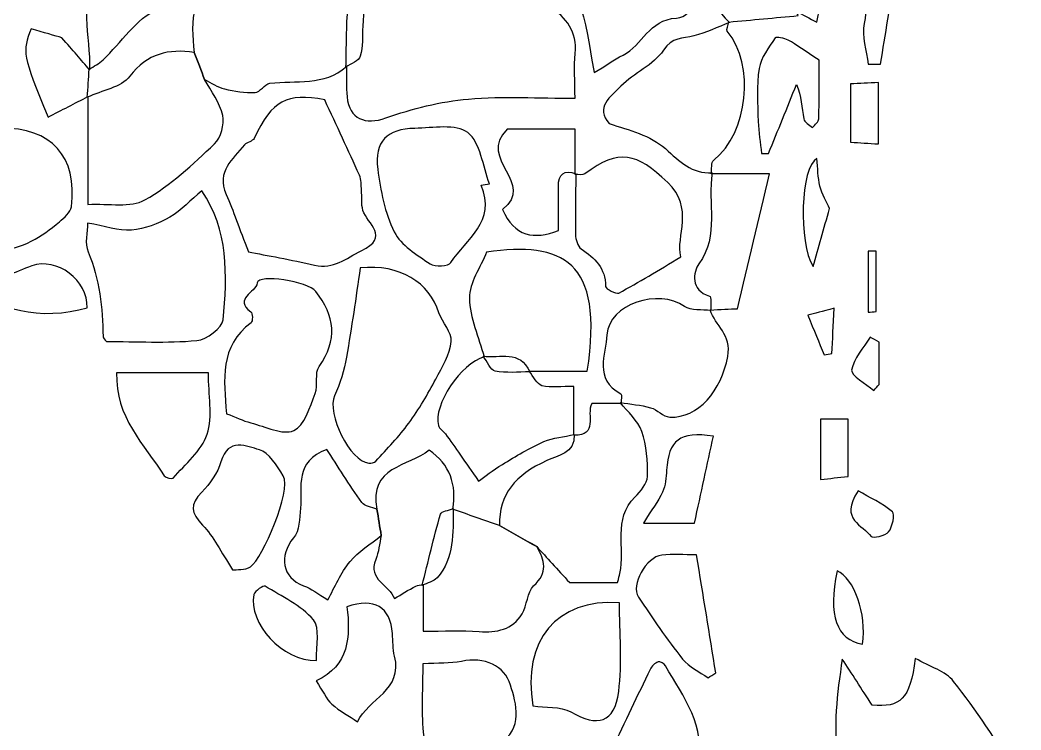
# Model space of a CAD drawing. Header units: centimetres. Extents: x -3.4 to 2.96, y -3.53 to 3.2.
# Drawn here: x -1.202 to -0.217, y -1.591 to -0.892 of the extents above; entities that cross this region are included whole.
import ezdxf

# ---------------------------------------------------------------- set-up
doc = ezdxf.new("R2010")
doc.units = ezdxf.units.CM
doc.header["$MEASUREMENT"] = 0
doc.layers.add('Layer 1', color=7, linetype='Continuous')

msp = doc.modelspace()

# ---------------------------------------------------------------- linework, layer by layer
at = {"layer": 'Layer 1'}
for points, knots in [([(-1.03029, -0.92403), (-1.03407, -0.8926), (-1.03354, -0.86251), (-1.00124, -0.84267), (-1.00124, -0.84267), (-1.02222, -0.82709), (-1.01696, -0.80925), (-1.00989, -0.7915), (-1.00989, -0.7915), (-0.99724, -0.7598), (-0.99367, -0.72919), (-1.01219, -0.69755), (-1.01219, -0.69755), (-1.01648, -0.69019), (-1.01108, -0.67654), (-1.00867, -0.66612), (-1.00867, -0.66612), (-1.00732, -0.66022), (-1.00034, -0.65477), (-1.00084, -0.64956), (-1.00084, -0.64956), (-1.00118, -0.64583), (-1.00941, -0.6408), (-1.01465, -0.64001), (-1.01465, -0.64001), (-1.0269, -0.63821), (-1.03947, -0.6384), (-1.05193, -0.63813), (-1.05193, -0.63813), (-1.06352, -0.63789), (-1.07511, -0.63808), (-1.0926, -0.63808), (-1.0926, -0.63808), (-1.08493, -0.59323), (-1.07768, -0.55061), (-1.06969, -0.50372), (-1.06969, -0.50372), (-1.03839, -0.50372), (-1.00426, -0.50372), (-0.9701, -0.50372), (-0.9701, -0.50372), (-0.9701, -0.50372), (-0.97087, -0.50274), (-0.97087, -0.50274), (-0.97087, -0.50274), (-0.96807, -0.50771), (-0.96648, -0.51475), (-0.96222, -0.51737), (-0.96222, -0.51737), (-0.94283, -0.52914), (-0.93581, -0.55788), (-0.94777, -0.5773), (-0.94777, -0.5773), (-0.95177, -0.58376), (-0.9552, -0.59212), (-0.95489, -0.59939), (-0.95489, -0.59939), (-0.95396, -0.61963), (-0.96764, -0.62871), (-0.98093, -0.63897), (-0.98093, -0.63897), (-0.984, -0.64132), (-0.98535, -0.64588), (-0.98971, -0.65305), (-0.98971, -0.65305), (-0.97447, -0.65305), (-0.9627, -0.65101), (-0.95214, -0.65363), (-0.95214, -0.65363), (-0.94254, -0.65604), (-0.93425, -0.6636), (-0.92531, -0.66874), (-0.92531, -0.66874), (-0.91539, -0.67443), (-0.90533, -0.67996), (-0.89536, -0.68554), (-0.89536, -0.68554), (-0.89044, -0.68969), (-0.88554, -0.69382), (-0.88068, -0.69803), (-0.88068, -0.69803), (-0.87788, -0.71084), (-0.87512, -0.72367), (-0.87232, -0.73647), (-0.87232, -0.73647), (-0.87364, -0.74475), (-0.88195, -0.7524), (-0.88991, -0.76039), (-0.88991, -0.76039), (-0.90081, -0.77132), (-0.89475, -0.79767), (-0.88036, -0.80294), (-0.88036, -0.80294), (-0.88094, -0.81194), (-0.88155, -0.82093), (-0.88248, -0.83466), (-0.88248, -0.83466), (-0.91209, -0.83466), (-0.94161, -0.83466), (-0.97114, -0.83466), (-0.97114, -0.83466), (-0.97146, -0.83773), (-0.97178, -0.8408), (-0.97212, -0.84389), (-0.97212, -0.84389), (-0.96633, -0.8454), (-0.96056, -0.84799), (-0.95476, -0.84815), (-0.95476, -0.84815), (-0.93896, -0.8486), (-0.92309, -0.849), (-0.90743, -0.84759), (-0.90743, -0.84759), (-0.88317, -0.84534), (-0.87724, -0.85722), (-0.87909, -0.87878), (-0.87909, -0.87878), (-0.88078, -0.8986), (-0.88044, -0.91863), (-0.88097, -0.93855), (-0.88097, -0.93855), (-0.88097, -0.93855), (-0.88036, -0.93778), (-0.88036, -0.93778), (-0.88036, -0.93778), (-0.90251, -0.95741), (-0.93023, -0.95096), (-0.95593, -0.9544), (-0.95593, -0.9544), (-0.96112, -0.95509), (-0.96551, -0.96316), (-0.97048, -0.96342), (-0.97048, -0.96342), (-0.9804, -0.96398), (-0.99072, -0.96234), (-1.00048, -0.95995), (-1.00048, -0.95995), (-1.00739, -0.95826), (-1.01358, -0.95381), (-1.02011, -0.95058), (-1.02011, -0.95058), (-1.02349, -0.94176), (-1.0269, -0.93287), (-1.03029, -0.92403)], [0, 0, 0, 0, 0.027027, 0.027027, 0.027027, 0.027027, 0.054054, 0.054054, 0.054054, 0.054054, 0.081081, 0.081081, 0.081081, 0.081081, 0.108108, 0.108108, 0.108108, 0.108108, 0.135135, 0.135135, 0.135135, 0.135135, 0.162162, 0.162162, 0.162162, 0.162162, 0.189189, 0.189189, 0.189189, 0.189189, 0.216216, 0.216216, 0.216216, 0.216216, 0.243243, 0.243243, 0.243243, 0.243243, 0.27027, 0.27027, 0.27027, 0.27027, 0.297297, 0.297297, 0.297297, 0.297297, 0.324324, 0.324324, 0.324324, 0.324324, 0.351351, 0.351351, 0.351351, 0.351351, 0.378378, 0.378378, 0.378378, 0.378378, 0.405405, 0.405405, 0.405405, 0.405405, 0.432432, 0.432432, 0.432432, 0.432432, 0.459459, 0.459459, 0.459459, 0.459459, 0.486486, 0.486486, 0.486486, 0.486486, 0.513514, 0.513514, 0.513514, 0.513514, 0.540541, 0.540541, 0.540541, 0.540541, 0.567568, 0.567568, 0.567568, 0.567568, 0.594595, 0.594595, 0.594595, 0.594595, 0.621622, 0.621622, 0.621622, 0.621622, 0.648649, 0.648649, 0.648649, 0.648649, 0.675676, 0.675676, 0.675676, 0.675676, 0.702703, 0.702703, 0.702703, 0.702703, 0.72973, 0.72973, 0.72973, 0.72973, 0.756757, 0.756757, 0.756757, 0.756757, 0.783784, 0.783784, 0.783784, 0.783784, 0.810811, 0.810811, 0.810811, 0.810811, 0.837838, 0.837838, 0.837838, 0.837838, 0.864865, 0.864865, 0.864865, 0.864865, 0.891892, 0.891892, 0.891892, 0.891892, 0.918919, 0.918919, 0.918919, 0.918919, 0.945946, 0.945946, 0.945946, 0.945946, 1, 1, 1, 1]), ([(-1.13332, -0.94102), (-1.13234, -0.90755), (-1.1456, -0.87268), (-1.12276, -0.84117), (-1.12276, -0.84117), (-1.11951, -0.83667), (-1.123, -0.82789), (-1.12149, -0.82151), (-1.12149, -0.82151), (-1.11826, -0.80796), (-1.11345, -0.79479), (-1.10993, -0.78129), (-1.10993, -0.78129), (-1.10789, -0.7733), (-1.10615, -0.76504), (-1.10601, -0.7569), (-1.10601, -0.7569), (-1.10553, -0.7287), (-1.10582, -0.70044), (-1.10582, -0.67287), (-1.10582, -0.67287), (-1.05978, -0.65901), (-1.04698, -0.66689), (-1.02864, -0.7056), (-1.02864, -0.7056), (-1.02203, -0.71946), (-1.0089, -0.73386), (-1.01692, -0.74635), (-1.01692, -0.74635), (-1.03592, -0.77596), (-1.02451, -0.80882), (-1.03293, -0.83816), (-1.03293, -0.83816), (-1.03719, -0.85306), (-1.04388, -0.87205), (-1.0664, -0.88158), (-1.0664, -0.88158), (-1.08751, -0.89047), (-1.10225, -0.91436), (-1.12011, -0.93137), (-1.12011, -0.93137), (-1.12403, -0.9351), (-1.12913, -0.93751), (-1.13376, -0.94052), (-1.13376, -0.94052), (-1.13379, -0.94046), (-1.13332, -0.94102), (-1.13332, -0.94102)], [0, 0, 0, 0, 0.076923, 0.076923, 0.076923, 0.076923, 0.153846, 0.153846, 0.153846, 0.153846, 0.230769, 0.230769, 0.230769, 0.230769, 0.307692, 0.307692, 0.307692, 0.307692, 0.384615, 0.384615, 0.384615, 0.384615, 0.461538, 0.461538, 0.461538, 0.461538, 0.538462, 0.538462, 0.538462, 0.538462, 0.615385, 0.615385, 0.615385, 0.615385, 0.692308, 0.692308, 0.692308, 0.692308, 0.769231, 0.769231, 0.769231, 0.769231, 0.846154, 0.846154, 0.846154, 0.846154, 1, 1, 1, 1]), ([(-0.52237, -0.81605), (-0.53007, -0.81332), (-0.53777, -0.81065), (-0.54721, -0.80732), (-0.54721, -0.80732), (-0.54819, -0.82182), (-0.5588, -0.83698), (-0.53967, -0.85145), (-0.53967, -0.85145), (-0.52848, -0.85989), (-0.53829, -0.8891), (-0.55555, -0.89016), (-0.55555, -0.89016), (-0.58291, -0.8918), (-0.58923, -0.91702), (-0.60826, -0.92665), (-0.60826, -0.92665), (-0.61739, -0.93128), (-0.62583, -0.93723), (-0.63676, -0.9439), (-0.63676, -0.9439), (-0.65054, -0.86273), (-0.65054, -0.86273), (-0.68592, -0.86254), (-0.68592, -0.86254), (-0.68592, -0.86254), (-0.68528, -0.86355), (-0.68528, -0.86355), (-0.68528, -0.86355), (-0.68695, -0.82635), (-0.71018, -0.8078), (-0.74523, -0.7973), (-0.74523, -0.7973), (-0.7342, -0.78531), (-0.72438, -0.7747), (-0.71459, -0.76399), (-0.71459, -0.76399), (-0.69342, -0.74084), (-0.67218, -0.72055), (-0.63556, -0.72713), (-0.63556, -0.72713), (-0.62267, -0.72946), (-0.6077, -0.71932), (-0.59346, -0.71578), (-0.59346, -0.71578), (-0.58954, -0.71483), (-0.58235, -0.71575), (-0.58092, -0.71824), (-0.58092, -0.71824), (-0.57494, -0.72872), (-0.56904, -0.73967), (-0.56613, -0.75121), (-0.56613, -0.75121), (-0.56311, -0.76309), (-0.56362, -0.77587), (-0.56256, -0.78823), (-0.56256, -0.78823), (-0.55981, -0.78839), (-0.55703, -0.78857), (-0.55425, -0.78873), (-0.55425, -0.78873), (-0.55279, -0.78339), (-0.55041, -0.77812), (-0.5501, -0.77272), (-0.5501, -0.77272), (-0.54864, -0.74862), (-0.55989, -0.72197), (-0.53531, -0.70268), (-0.53531, -0.70268), (-0.53452, -0.70204), (-0.5352, -0.69948), (-0.5352, -0.69779), (-0.5352, -0.69779), (-0.5352, -0.69779), (-0.53594, -0.69853), (-0.53594, -0.69853), (-0.53594, -0.69853), (-0.50906, -0.70382), (-0.49919, -0.67535), (-0.4767, -0.66575), (-0.4767, -0.66575), (-0.47051, -0.69062), (-0.46567, -0.71269), (-0.45913, -0.7343), (-0.45913, -0.7343), (-0.45789, -0.7384), (-0.45003, -0.74049), (-0.44521, -0.74359), (-0.44521, -0.74359), (-0.44521, -0.74359), (-0.44592, -0.74293), (-0.44592, -0.74293), (-0.44592, -0.74293), (-0.43444, -0.76859), (-0.4138, -0.7836), (-0.38663, -0.79315), (-0.38663, -0.79315), (-0.39586, -0.81249), (-0.40883, -0.8227), (-0.43124, -0.81863), (-0.43124, -0.81863), (-0.43545, -0.81786), (-0.44055, -0.82196), (-0.44524, -0.82384), (-0.44524, -0.82384), (-0.44175, -0.82717), (-0.43844, -0.83072), (-0.43474, -0.83374), (-0.43474, -0.83374), (-0.41638, -0.84869), (-0.41109, -0.86769), (-0.41749, -0.89433), (-0.41749, -0.89433), (-0.42492, -0.89039), (-0.43141, -0.88692), (-0.43786, -0.88351), (-0.43786, -0.88351), (-0.4372, -0.88491), (-0.43656, -0.88631), (-0.4359, -0.88777), (-0.4359, -0.88777), (-0.45863, -0.88986), (-0.48133, -0.89198), (-0.50411, -0.89404), (-0.50411, -0.89404), (-0.50416, -0.89401), (-0.5034, -0.89454), (-0.5034, -0.89454), (-0.5034, -0.89454), (-0.52896, -0.8729), (-0.5189, -0.84247), (-0.52287, -0.81559), (-0.52287, -0.81559), (-0.49096, -0.8298), (-0.48485, -0.79419), (-0.46516, -0.78463), (-0.46516, -0.78463), (-0.46085, -0.78254), (-0.46241, -0.76836), (-0.46037, -0.75285), (-0.46037, -0.75285), (-0.47267, -0.76349), (-0.4791, -0.76817), (-0.48445, -0.77386), (-0.48445, -0.77386), (-0.49728, -0.78766), (-0.50975, -0.80198), (-0.52237, -0.81605)], [0, 0, 0, 0, 0.026316, 0.026316, 0.026316, 0.026316, 0.052632, 0.052632, 0.052632, 0.052632, 0.078947, 0.078947, 0.078947, 0.078947, 0.105263, 0.105263, 0.105263, 0.105263, 0.131579, 0.131579, 0.131579, 0.131579, 0.157895, 0.157895, 0.157895, 0.157895, 0.184211, 0.184211, 0.184211, 0.184211, 0.210526, 0.210526, 0.210526, 0.210526, 0.236842, 0.236842, 0.236842, 0.236842, 0.263158, 0.263158, 0.263158, 0.263158, 0.289474, 0.289474, 0.289474, 0.289474, 0.315789, 0.315789, 0.315789, 0.315789, 0.342105, 0.342105, 0.342105, 0.342105, 0.368421, 0.368421, 0.368421, 0.368421, 0.394737, 0.394737, 0.394737, 0.394737, 0.421053, 0.421053, 0.421053, 0.421053, 0.447368, 0.447368, 0.447368, 0.447368, 0.473684, 0.473684, 0.473684, 0.473684, 0.5, 0.5, 0.5, 0.5, 0.526316, 0.526316, 0.526316, 0.526316, 0.552632, 0.552632, 0.552632, 0.552632, 0.578947, 0.578947, 0.578947, 0.578947, 0.605263, 0.605263, 0.605263, 0.605263, 0.631579, 0.631579, 0.631579, 0.631579, 0.657895, 0.657895, 0.657895, 0.657895, 0.684211, 0.684211, 0.684211, 0.684211, 0.710526, 0.710526, 0.710526, 0.710526, 0.736842, 0.736842, 0.736842, 0.736842, 0.763158, 0.763158, 0.763158, 0.763158, 0.789474, 0.789474, 0.789474, 0.789474, 0.815789, 0.815789, 0.815789, 0.815789, 0.842105, 0.842105, 0.842105, 0.842105, 0.868421, 0.868421, 0.868421, 0.868421, 0.894737, 0.894737, 0.894737, 0.894737, 0.921053, 0.921053, 0.921053, 0.921053, 0.947368, 0.947368, 0.947368, 0.947368, 1, 1, 1, 1]), ([(-0.68588, -0.86254), (-0.684, -0.86794), (-0.68371, -0.87532), (-0.67993, -0.87828), (-0.67993, -0.87828), (-0.6645, -0.8904), (-0.653, -0.90342), (-0.65527, -0.92506), (-0.65527, -0.92506), (-0.65665, -0.93816), (-0.65551, -0.95154), (-0.65551, -0.96911), (-0.65551, -0.96911), (-0.69136, -0.96911), (-0.72613, -0.96673), (-0.76042, -0.96985), (-0.76042, -0.96985), (-0.78788, -0.97234), (-0.81559, -0.97919), (-0.84165, -0.98845), (-0.84165, -0.98845), (-0.86168, -0.99557), (-0.87782, -0.98975), (-0.87988, -0.96771), (-0.87988, -0.96771), (-0.88081, -0.95781), (-0.88025, -0.94776), (-0.88036, -0.93779), (-0.88036, -0.93779), (-0.88036, -0.93779), (-0.88097, -0.93856), (-0.88097, -0.93856), (-0.88097, -0.93856), (-0.87608, -0.93501), (-0.86824, -0.93234), (-0.86692, -0.92774), (-0.86692, -0.92774), (-0.86419, -0.91843), (-0.86494, -0.90813), (-0.86441, -0.89821), (-0.86441, -0.89821), (-0.86261, -0.86545), (-0.86105, -0.86709), (-0.82898, -0.86212), (-0.82898, -0.86212), (-0.81027, -0.85924), (-0.79339, -0.84532), (-0.77532, -0.83725), (-0.77532, -0.83725), (-0.76103, -0.83087), (-0.7528, -0.80426), (-0.73113, -0.82235), (-0.73113, -0.82235), (-0.72396, -0.8283), (-0.72084, -0.83905), (-0.71383, -0.84526), (-0.71383, -0.84526), (-0.70544, -0.85264), (-0.69486, -0.85756), (-0.68523, -0.86354), (-0.68523, -0.86354), (-0.68523, -0.86354), (-0.68588, -0.86254), (-0.68588, -0.86254)], [0, 0, 0, 0, 0.058824, 0.058824, 0.058824, 0.058824, 0.117647, 0.117647, 0.117647, 0.117647, 0.176471, 0.176471, 0.176471, 0.176471, 0.235294, 0.235294, 0.235294, 0.235294, 0.294118, 0.294118, 0.294118, 0.294118, 0.352941, 0.352941, 0.352941, 0.352941, 0.411765, 0.411765, 0.411765, 0.411765, 0.470588, 0.470588, 0.470588, 0.470588, 0.529412, 0.529412, 0.529412, 0.529412, 0.588235, 0.588235, 0.588235, 0.588235, 0.647059, 0.647059, 0.647059, 0.647059, 0.705882, 0.705882, 0.705882, 0.705882, 0.764706, 0.764706, 0.764706, 0.764706, 0.823529, 0.823529, 0.823529, 0.823529, 0.882353, 0.882353, 0.882353, 0.882353, 1, 1, 1, 1]), ([(-0.39772, -0.84087), (-0.39002, -0.83259), (-0.38481, -0.82245), (-0.37684, -0.81931), (-0.37684, -0.81931), (-0.36086, -0.81293), (-0.33998, -0.82878), (-0.34165, -0.84646), (-0.34165, -0.84646), (-0.34445, -0.87636), (-0.35028, -0.90596), (-0.3548, -0.93568), (-0.3548, -0.93568), (-0.3589, -0.93565), (-0.36298, -0.93563), (-0.36705, -0.93563), (-0.36705, -0.93563), (-0.36858, -0.92216), (-0.37359, -0.90801), (-0.37091, -0.89547), (-0.37091, -0.89547), (-0.36539, -0.86961), (-0.37944, -0.85564), (-0.39772, -0.84087)], [0, 0, 0, 0, 0.142857, 0.142857, 0.142857, 0.142857, 0.285714, 0.285714, 0.285714, 0.285714, 0.428571, 0.428571, 0.428571, 0.428571, 0.571429, 0.571429, 0.571429, 0.571429, 0.714286, 0.714286, 0.714286, 0.714286, 1, 1, 1, 1]), ([(-0.52049, -1.04256), (-0.54068, -1.04354), (-0.55243, -1.03126), (-0.56661, -1.01867), (-0.56661, -1.01867), (-0.58114, -1.00578), (-0.60228, -1.00036), (-0.62178, -0.99409), (-0.62178, -0.99409), (-0.63639, -0.97808), (-0.6203, -0.96745), (-0.61035, -0.95726), (-0.61035, -0.95726), (-0.59757, -0.94424), (-0.57831, -0.93649), (-0.5686, -0.92191), (-0.5686, -0.92191), (-0.55976, -0.90863), (-0.54974, -0.91043), (-0.53852, -0.9077), (-0.53852, -0.9077), (-0.52645, -0.90482), (-0.5151, -0.899), (-0.50338, -0.89447), (-0.50338, -0.89447), (-0.50333, -0.8945), (-0.50412, -0.89397), (-0.50404, -0.89399), (-0.50404, -0.89399), (-0.50468, -0.89709), (-0.507, -0.90153), (-0.50579, -0.90299), (-0.50579, -0.90299), (-0.47801, -0.9367), (-0.48499, -1.00271), (-0.51905, -1.0301), (-0.51905, -1.0301), (-0.52172, -1.03222), (-0.52072, -1.03888), (-0.52138, -1.04344), (-0.52138, -1.04344), (-0.52138, -1.04344), (-0.52049, -1.04256), (-0.52049, -1.04256)], [0, 0, 0, 0, 0.083333, 0.083333, 0.083333, 0.083333, 0.166667, 0.166667, 0.166667, 0.166667, 0.25, 0.25, 0.25, 0.25, 0.333333, 0.333333, 0.333333, 0.333333, 0.416667, 0.416667, 0.416667, 0.416667, 0.5, 0.5, 0.5, 0.5, 0.583333, 0.583333, 0.583333, 0.583333, 0.666667, 0.666667, 0.666667, 0.666667, 0.75, 0.75, 0.75, 0.75, 0.833333, 0.833333, 0.833333, 0.833333, 1, 1, 1, 1]), ([(-1.13493, -0.96748), (-1.14784, -0.97409), (-1.16075, -0.98071), (-1.17425, -0.98761), (-1.17425, -0.98761), (-1.19941, -0.92609), (-1.19989, -0.92332), (-1.19071, -0.90075), (-1.19071, -0.90075), (-1.17878, -0.90427), (-1.16695, -0.90774), (-1.16055, -0.90956), (-1.16055, -0.90956), (-1.14978, -0.92205), (-1.14158, -0.93149), (-1.13338, -0.94099), (-1.13338, -0.94099), (-1.13335, -0.94104), (-1.1338, -0.94046), (-1.13375, -0.94051), (-1.13375, -0.94051), (-1.13431, -0.94977), (-1.13494, -0.95893), (-1.13558, -0.96811), (-1.13558, -0.96811), (-1.13558, -0.96811), (-1.13493, -0.96748), (-1.13493, -0.96748)], [0, 0, 0, 0, 0.125, 0.125, 0.125, 0.125, 0.25, 0.25, 0.25, 0.25, 0.375, 0.375, 0.375, 0.375, 0.5, 0.5, 0.5, 0.5, 0.625, 0.625, 0.625, 0.625, 0.75, 0.75, 0.75, 0.75, 1, 1, 1, 1]), ([(-0.41534, -0.9316), (-0.41534, -0.94655), (-0.41508, -0.9679), (-0.41563, -0.98925), (-0.41563, -0.98925), (-0.41568, -0.99221), (-0.41963, -0.9951), (-0.42179, -0.99801), (-0.42179, -0.99801), (-0.42481, -0.99515), (-0.42994, -0.99261), (-0.43049, -0.98931), (-0.43049, -0.98931), (-0.43232, -0.97833), (-0.4325, -0.96706), (-0.43758, -0.95568), (-0.43758, -0.95568), (-0.44673, -0.97828), (-0.45586, -1.00087), (-0.46502, -1.02347), (-0.46502, -1.02347), (-0.4673, -1.02342), (-0.4696, -1.02336), (-0.4719, -1.02331), (-0.4719, -1.02331), (-0.47306, -1.01283), (-0.47494, -1.00233), (-0.47523, -0.99185), (-0.47523, -0.99185), (-0.47571, -0.97447), (-0.47703, -0.95677), (-0.47436, -0.93975), (-0.47436, -0.93975), (-0.47269, -0.92911), (-0.46481, -0.91919), (-0.45848, -0.90975), (-0.45848, -0.90975), (-0.45745, -0.90822), (-0.44948, -0.90986), (-0.44578, -0.91192), (-0.44578, -0.91192), (-0.43725, -0.91657), (-0.42937, -0.92239), (-0.41534, -0.9316)], [0, 0, 0, 0, 0.083333, 0.083333, 0.083333, 0.083333, 0.166667, 0.166667, 0.166667, 0.166667, 0.25, 0.25, 0.25, 0.25, 0.333333, 0.333333, 0.333333, 0.333333, 0.416667, 0.416667, 0.416667, 0.416667, 0.5, 0.5, 0.5, 0.5, 0.583333, 0.583333, 0.583333, 0.583333, 0.666667, 0.666667, 0.666667, 0.666667, 0.75, 0.75, 0.75, 0.75, 0.833333, 0.833333, 0.833333, 0.833333, 1, 1, 1, 1]), ([(-1.03029, -0.92403), (-1.0269, -0.93287), (-1.02349, -0.94176), (-1.0201, -0.95057), (-1.0201, -0.95057), (-1.01383, -0.96232), (-1.00502, -0.97348), (-1.00227, -0.986), (-1.00227, -0.986), (-1.00039, -0.99457), (-1.00415, -1.00807), (-1.01042, -1.01399), (-1.01042, -1.01399), (-1.03177, -1.0341), (-1.05357, -1.05497), (-1.07879, -1.06921), (-1.07879, -1.06921), (-1.09287, -1.07709), (-1.11401, -1.07244), (-1.13493, -1.0736), (-1.13493, -1.0736), (-1.13493, -1.03648), (-1.13493, -1.00198), (-1.13493, -0.9675), (-1.13493, -0.9675), (-1.13493, -0.9675), (-1.13557, -0.96811), (-1.13557, -0.96811), (-1.13557, -0.96811), (-1.12131, -0.96147), (-1.10229, -0.95851), (-1.09374, -0.94747), (-1.09374, -0.94747), (-1.07627, -0.9248), (-1.05566, -0.92041), (-1.03029, -0.92403)], [0, 0, 0, 0, 0.1, 0.1, 0.1, 0.1, 0.2, 0.2, 0.2, 0.2, 0.3, 0.3, 0.3, 0.3, 0.4, 0.4, 0.4, 0.4, 0.5, 0.5, 0.5, 0.5, 0.6, 0.6, 0.6, 0.6, 0.7, 0.7, 0.7, 0.7, 0.8, 0.8, 0.8, 0.8, 1, 1, 1, 1]), ([(-0.35671, -1.01404), (-0.36698, -1.0134), (-0.37489, -1.0129), (-0.38428, -1.01235), (-0.38428, -1.01235), (-0.38428, -0.99314), (-0.38428, -0.97539), (-0.38428, -0.95496), (-0.38428, -0.95496), (-0.37542, -0.95451), (-0.36698, -0.95411), (-0.35671, -0.95358), (-0.35671, -0.95358), (-0.35671, -0.97383), (-0.35671, -0.99232), (-0.35671, -1.01404)], [0, 0, 0, 0, 0.2, 0.2, 0.2, 0.2, 0.4, 0.4, 0.4, 0.4, 0.6, 0.6, 0.6, 0.6, 1, 1, 1, 1]), ([(-0.97705, -1.12025), (-0.98597, -1.09694), (-0.99176, -1.08003), (-0.99888, -1.06368), (-0.99888, -1.06368), (-1.00867, -1.04122), (-0.99248, -1.02894), (-0.98078, -1.01492), (-0.98078, -1.01492), (-0.97848, -1.01214), (-0.97282, -1.01156), (-0.97141, -1.00868), (-0.97141, -1.00868), (-0.95299, -0.97069), (-0.93987, -0.96375), (-0.9019, -0.97061), (-0.9019, -0.97061), (-0.88999, -0.99633), (-0.87859, -1.02048), (-0.86777, -1.04488), (-0.86777, -1.04488), (-0.86584, -1.04922), (-0.86613, -1.05462), (-0.86571, -1.05959), (-0.86571, -1.05959), (-0.86515, -1.06618), (-0.86619, -1.07327), (-0.86425, -1.07943), (-0.86425, -1.07943), (-0.86002, -1.09298), (-0.83687, -1.10525), (-0.86592, -1.1193), (-0.86592, -1.1193), (-0.88097, -1.12658), (-0.8932, -1.13769), (-0.91185, -1.13335), (-0.91185, -1.13335), (-0.93509, -1.12789), (-0.95864, -1.1239), (-0.97705, -1.12025)], [0, 0, 0, 0, 0.090909, 0.090909, 0.090909, 0.090909, 0.181818, 0.181818, 0.181818, 0.181818, 0.272727, 0.272727, 0.272727, 0.272727, 0.363636, 0.363636, 0.363636, 0.363636, 0.454545, 0.454545, 0.454545, 0.454545, 0.545455, 0.545455, 0.545455, 0.545455, 0.636364, 0.636364, 0.636364, 0.636364, 0.727273, 0.727273, 0.727273, 0.727273, 0.818182, 0.818182, 0.818182, 0.818182, 1, 1, 1, 1]), ([(-0.74795, -1.05455), (-0.73242, -1.09061), (-0.76279, -1.10776), (-0.77761, -1.13091), (-0.77761, -1.13091), (-0.77989, -1.13448), (-0.79346, -1.1352), (-0.79825, -1.13197), (-0.79825, -1.13197), (-0.81132, -1.12321), (-0.82683, -1.11379), (-0.83339, -1.10067), (-0.83339, -1.10067), (-0.84273, -1.08194), (-0.84704, -1.05992), (-0.84971, -1.03881), (-0.84971, -1.03881), (-0.85312, -1.01193), (-0.8405, -0.99912), (-0.81317, -0.99875), (-0.81317, -0.99875), (-0.79536, -0.99851), (-0.77253, -0.99396), (-0.76102, -1.00293), (-0.76102, -1.00293), (-0.74845, -1.01283), (-0.74639, -1.03603), (-0.73972, -1.05344), (-0.73972, -1.05344), (-0.74247, -1.05384), (-0.7452, -1.05423), (-0.74795, -1.05455)], [0, 0, 0, 0, 0.111111, 0.111111, 0.111111, 0.111111, 0.222222, 0.222222, 0.222222, 0.222222, 0.333333, 0.333333, 0.333333, 0.333333, 0.444444, 0.444444, 0.444444, 0.444444, 0.555556, 0.555556, 0.555556, 0.555556, 0.666667, 0.666667, 0.666667, 0.666667, 0.777778, 0.777778, 0.777778, 0.777778, 1, 1, 1, 1]), ([(-1.27558, -1.12837), (-1.27058, -1.1199), (-1.26521, -1.1116), (-1.26071, -1.10284), (-1.26071, -1.10284), (-1.25833, -1.09821), (-1.25616, -1.09287), (-1.256, -1.08776), (-1.256, -1.08776), (-1.2555, -1.0703), (-1.25587, -1.05281), (-1.256, -1.03535), (-1.256, -1.03535), (-1.25621, -1.01244), (-1.24354, -0.99921), (-1.2206, -0.99865), (-1.2206, -0.99865), (-1.17144, -0.99749), (-1.14477, -1.0267), (-1.1512, -1.07591), (-1.1512, -1.07591), (-1.15191, -1.08133), (-1.15826, -1.08668), (-1.16308, -1.09078), (-1.16308, -1.09078), (-1.18052, -1.10554), (-1.1992, -1.11753), (-1.22327, -1.11877), (-1.22327, -1.11877), (-1.22957, -1.11914), (-1.23552, -1.12406), (-1.24184, -1.12626), (-1.24184, -1.12626), (-1.25105, -1.12951), (-1.26044, -1.13221), (-1.26973, -1.13512), (-1.26973, -1.13512), (-1.27169, -1.13284), (-1.27365, -1.13062), (-1.27558, -1.12837)], [0, 0, 0, 0, 0.090909, 0.090909, 0.090909, 0.090909, 0.181818, 0.181818, 0.181818, 0.181818, 0.272727, 0.272727, 0.272727, 0.272727, 0.363636, 0.363636, 0.363636, 0.363636, 0.454545, 0.454545, 0.454545, 0.454545, 0.545455, 0.545455, 0.545455, 0.545455, 0.636364, 0.636364, 0.636364, 0.636364, 0.727273, 0.727273, 0.727273, 0.727273, 0.818182, 0.818182, 0.818182, 0.818182, 1, 1, 1, 1]), ([(-0.65471, -1.04333), (-0.66617, -1.03965), (-0.67209, -1.04317), (-0.67186, -1.05587), (-0.67186, -1.05587), (-0.67157, -1.06992), (-0.67178, -1.084), (-0.67178, -1.0991), (-0.67178, -1.0991), (-0.69604, -1.10876), (-0.71507, -1.10526), (-0.72697, -1.07849), (-0.72697, -1.07849), (-0.69339, -1.05317), (-0.75232, -1.02885), (-0.72247, -0.99956), (-0.72247, -0.99956), (-0.70625, -0.99956), (-0.68273, -0.99956), (-0.65553, -0.99956), (-0.65553, -0.99956), (-0.65553, -1.01379), (-0.65553, -1.02898), (-0.65553, -1.0442), (-0.65553, -1.0442), (-0.65553, -1.0442), (-0.65471, -1.04333), (-0.65471, -1.04333)], [0, 0, 0, 0, 0.125, 0.125, 0.125, 0.125, 0.25, 0.25, 0.25, 0.25, 0.375, 0.375, 0.375, 0.375, 0.5, 0.5, 0.5, 0.5, 0.625, 0.625, 0.625, 0.625, 0.75, 0.75, 0.75, 0.75, 1, 1, 1, 1]), ([(-0.65553, -1.04415), (-0.65222, -1.04396), (-0.64794, -1.04513), (-0.64574, -1.04346), (-0.64574, -1.04346), (-0.61208, -1.01827), (-0.59499, -1.02277), (-0.56433, -1.05195), (-0.56433, -1.05195), (-0.53763, -1.07735), (-0.55674, -1.10497), (-0.55129, -1.12513), (-0.55129, -1.12513), (-0.57378, -1.13852), (-0.59272, -1.15032), (-0.61241, -1.1608), (-0.61241, -1.1608), (-0.61508, -1.16223), (-0.62543, -1.15667), (-0.62543, -1.15437), (-0.62543, -1.15437), (-0.62546, -1.13627), (-0.63609, -1.12643), (-0.64953, -1.11728), (-0.64953, -1.11728), (-0.65305, -1.1149), (-0.65498, -1.10805), (-0.65506, -1.1032), (-0.65506, -1.1032), (-0.65548, -1.08328), (-0.6549, -1.06327), (-0.65472, -1.04335), (-0.65472, -1.04335), (-0.65472, -1.04335), (-0.65553, -1.04415), (-0.65553, -1.04415)], [0, 0, 0, 0, 0.1, 0.1, 0.1, 0.1, 0.2, 0.2, 0.2, 0.2, 0.3, 0.3, 0.3, 0.3, 0.4, 0.4, 0.4, 0.4, 0.5, 0.5, 0.5, 0.5, 0.6, 0.6, 0.6, 0.6, 0.7, 0.7, 0.7, 0.7, 0.8, 0.8, 0.8, 0.8, 1, 1, 1, 1]), ([(-0.40502, -1.07775), (-0.41074, -1.09804), (-0.41568, -1.11559), (-0.42111, -1.13485), (-0.42111, -1.13485), (-0.43611, -1.11154), (-0.43352, -1.03603), (-0.41741, -1.02849), (-0.41741, -1.02849), (-0.41648, -1.03791), (-0.41667, -1.04701), (-0.41447, -1.0555), (-0.41447, -1.0555), (-0.41235, -1.06376), (-0.40783, -1.07138), (-0.40502, -1.07775)], [0, 0, 0, 0, 0.2, 0.2, 0.2, 0.2, 0.4, 0.4, 0.4, 0.4, 0.6, 0.6, 0.6, 0.6, 1, 1, 1, 1]), ([(-0.52139, -1.04346), (-0.50176, -1.04346), (-0.48213, -1.04346), (-0.46405, -1.04346), (-0.46405, -1.04346), (-0.47482, -1.08852), (-0.48503, -1.13135), (-0.49575, -1.17623), (-0.49575, -1.17623), (-0.50311, -1.17657), (-0.51279, -1.17702), (-0.52247, -1.17753), (-0.52247, -1.17753), (-0.52252, -1.17753), (-0.52173, -1.17809), (-0.52178, -1.17809), (-0.52178, -1.17809), (-0.52218, -1.17312), (-0.52136, -1.16431), (-0.52305, -1.16383), (-0.52305, -1.16383), (-0.5425, -1.15806), (-0.53919, -1.13996), (-0.53353, -1.13205), (-0.53353, -1.13205), (-0.51326, -1.10366), (-0.52551, -1.07217), (-0.52049, -1.04262), (-0.52049, -1.04262), (-0.52049, -1.04262), (-0.52139, -1.04346), (-0.52139, -1.04346)], [0, 0, 0, 0, 0.111111, 0.111111, 0.111111, 0.111111, 0.222222, 0.222222, 0.222222, 0.222222, 0.333333, 0.333333, 0.333333, 0.333333, 0.444444, 0.444444, 0.444444, 0.444444, 0.555556, 0.555556, 0.555556, 0.555556, 0.666667, 0.666667, 0.666667, 0.666667, 0.777778, 0.777778, 0.777778, 0.777778, 1, 1, 1, 1]), ([(-1.13538, -1.09194), (-1.11831, -1.09493), (-1.10495, -1.09985), (-1.09204, -1.09882), (-1.09204, -1.09882), (-1.07913, -1.09781), (-1.06569, -1.0926), (-1.05428, -1.08607), (-1.05428, -1.08607), (-1.0428, -1.07953), (-1.03354, -1.06911), (-1.02298, -1.06006), (-1.02298, -1.06006), (-0.99634, -1.09895), (-0.99774, -1.14327), (-1.00192, -1.18709), (-1.00192, -1.18709), (-1.00266, -1.195), (-1.01819, -1.2067), (-1.02774, -1.20754), (-1.02774, -1.20754), (-1.05737, -1.21024), (-1.0874, -1.20852), (-1.11672, -1.20852), (-1.11672, -1.20852), (-1.11823, -1.20646), (-1.12, -1.20516), (-1.12003, -1.20381), (-1.12003, -1.20381), (-1.12037, -1.17518), (-1.12347, -1.14732), (-1.13482, -1.12039), (-1.13482, -1.12039), (-1.13834, -1.11194), (-1.13538, -1.1008), (-1.13538, -1.09194)], [0, 0, 0, 0, 0.1, 0.1, 0.1, 0.1, 0.2, 0.2, 0.2, 0.2, 0.3, 0.3, 0.3, 0.3, 0.4, 0.4, 0.4, 0.4, 0.5, 0.5, 0.5, 0.5, 0.6, 0.6, 0.6, 0.6, 0.7, 0.7, 0.7, 0.7, 0.8, 0.8, 0.8, 0.8, 1, 1, 1, 1]), ([(-0.74499, -1.22365), (-0.75023, -1.20434), (-0.75925, -1.18505), (-0.75946, -1.16573), (-0.75946, -1.16573), (-0.75962, -1.15083), (-0.74872, -1.13583), (-0.74258, -1.12043), (-0.74258, -1.12043), (-0.6681, -1.11035), (-0.62659, -1.1276), (-0.64352, -1.23785), (-0.64352, -1.23785), (-0.66194, -1.23785), (-0.68125, -1.23785), (-0.70059, -1.23785), (-0.70059, -1.23785), (-0.70059, -1.23785), (-0.70011, -1.23846), (-0.70011, -1.23846), (-0.70011, -1.23846), (-0.70956, -1.2161), (-0.72972, -1.22536), (-0.74591, -1.22293), (-0.74591, -1.22293), (-0.74591, -1.22293), (-0.74499, -1.22365), (-0.74499, -1.22365)], [0, 0, 0, 0, 0.125, 0.125, 0.125, 0.125, 0.25, 0.25, 0.25, 0.25, 0.375, 0.375, 0.375, 0.375, 0.5, 0.5, 0.5, 0.5, 0.625, 0.625, 0.625, 0.625, 0.75, 0.75, 0.75, 0.75, 1, 1, 1, 1]), ([(-0.36711, -1.17975), (-0.36711, -1.15969), (-0.36711, -1.13967), (-0.36711, -1.11961), (-0.36711, -1.11961), (-0.36444, -1.11958), (-0.36174, -1.11956), (-0.35907, -1.1195), (-0.35907, -1.1195), (-0.35907, -1.1394), (-0.35907, -1.15924), (-0.35907, -1.17914), (-0.35907, -1.17914), (-0.36174, -1.17933), (-0.36444, -1.17954), (-0.36711, -1.17975)], [0, 0, 0, 0, 0.2, 0.2, 0.2, 0.2, 0.4, 0.4, 0.4, 0.4, 0.6, 0.6, 0.6, 0.6, 1, 1, 1, 1]), ([(-1.23915, -1.1544), (-1.22269, -1.14752), (-1.20674, -1.14022), (-1.19031, -1.13416), (-1.19031, -1.13416), (-1.16544, -1.12498), (-1.13475, -1.14837), (-1.13573, -1.17525), (-1.13573, -1.17525), (-1.17964, -1.18867), (-1.23182, -1.17647), (-1.23915, -1.1544)], [0, 0, 0, 0, 0.25, 0.25, 0.25, 0.25, 0.5, 0.5, 0.5, 0.5, 1, 1, 1, 1]), ([(-0.86685, -1.13607), (-0.8278, -1.13189), (-0.79885, -1.15078), (-0.78946, -1.18023), (-0.78946, -1.18023), (-0.78631, -1.1901), (-0.77636, -1.1996), (-0.77729, -1.20849), (-0.77729, -1.20849), (-0.77861, -1.22124), (-0.78623, -1.23368), (-0.79258, -1.24551), (-0.79258, -1.24551), (-0.80057, -1.26041), (-0.80914, -1.27517), (-0.81909, -1.2888), (-0.81909, -1.2888), (-0.8288, -1.30214), (-0.84049, -1.31407), (-0.85161, -1.32634), (-0.85161, -1.32634), (-0.85296, -1.32785), (-0.85621, -1.3283), (-0.85852, -1.32814), (-0.85852, -1.32814), (-0.87683, -1.32719), (-0.9003, -1.27909), (-0.8922, -1.26184), (-0.8922, -1.26184), (-0.88664, -1.24993), (-0.88286, -1.23684), (-0.88051, -1.22385), (-0.88051, -1.22385), (-0.87524, -1.19467), (-0.87133, -1.16528), (-0.86685, -1.13607)], [0, 0, 0, 0, 0.1, 0.1, 0.1, 0.1, 0.2, 0.2, 0.2, 0.2, 0.3, 0.3, 0.3, 0.3, 0.4, 0.4, 0.4, 0.4, 0.5, 0.5, 0.5, 0.5, 0.6, 0.6, 0.6, 0.6, 0.7, 0.7, 0.7, 0.7, 0.8, 0.8, 0.8, 0.8, 1, 1, 1, 1]), ([(-0.99867, -1.27955), (-1.00116, -1.246), (-1.00563, -1.21325), (-0.97438, -1.19007), (-0.97438, -1.19007), (-0.97261, -1.18875), (-0.97271, -1.18062), (-0.97459, -1.17922), (-0.97459, -1.17922), (-0.99211, -1.16623), (-0.96962, -1.16054), (-0.9684, -1.15091), (-0.9684, -1.15091), (-0.96718, -1.14141), (-0.91837, -1.14959), (-0.91075, -1.15927), (-0.91075, -1.15927), (-0.89178, -1.18348), (-0.88871, -1.20687), (-0.90744, -1.23309), (-0.90744, -1.23309), (-0.91204, -1.23955), (-0.908, -1.25161), (-0.91128, -1.25976), (-0.91128, -1.25976), (-0.91665, -1.27307), (-0.92197, -1.29159), (-0.93245, -1.29619), (-0.93245, -1.29619), (-0.94332, -1.30098), (-0.96039, -1.29222), (-0.97455, -1.28857), (-0.97455, -1.28857), (-0.98235, -1.28656), (-0.98978, -1.28291), (-0.99867, -1.27955)], [0, 0, 0, 0, 0.1, 0.1, 0.1, 0.1, 0.2, 0.2, 0.2, 0.2, 0.3, 0.3, 0.3, 0.3, 0.4, 0.4, 0.4, 0.4, 0.5, 0.5, 0.5, 0.5, 0.6, 0.6, 0.6, 0.6, 0.7, 0.7, 0.7, 0.7, 0.8, 0.8, 0.8, 0.8, 1, 1, 1, 1]), ([(-0.6101, -1.26947), (-0.61023, -1.26616), (-0.60915, -1.26063), (-0.61058, -1.25989), (-0.61058, -1.25989), (-0.63733, -1.24587), (-0.62529, -1.22097), (-0.62415, -1.20195), (-0.62415, -1.20195), (-0.62235, -1.17181), (-0.57301, -1.15602), (-0.54774, -1.17401), (-0.54774, -1.17401), (-0.54136, -1.17856), (-0.53057, -1.17684), (-0.52176, -1.17803), (-0.52176, -1.17803), (-0.52171, -1.17806), (-0.5225, -1.17747), (-0.5225, -1.17747), (-0.5225, -1.17747), (-0.51758, -1.19287), (-0.50112, -1.202), (-0.50517, -1.22322), (-0.50517, -1.22322), (-0.51155, -1.25664), (-0.53412, -1.28439), (-0.56235, -1.28288), (-0.56235, -1.28288), (-0.56873, -1.28254), (-0.57449, -1.27552), (-0.58114, -1.27367), (-0.58114, -1.27367), (-0.5908, -1.27094), (-0.60098, -1.27015), (-0.61093, -1.26856), (-0.61093, -1.26856), (-0.61093, -1.26856), (-0.6101, -1.26947), (-0.6101, -1.26947)], [0, 0, 0, 0, 0.090909, 0.090909, 0.090909, 0.090909, 0.181818, 0.181818, 0.181818, 0.181818, 0.272727, 0.272727, 0.272727, 0.272727, 0.363636, 0.363636, 0.363636, 0.363636, 0.454545, 0.454545, 0.454545, 0.454545, 0.545455, 0.545455, 0.545455, 0.545455, 0.636364, 0.636364, 0.636364, 0.636364, 0.727273, 0.727273, 0.727273, 0.727273, 0.818182, 0.818182, 0.818182, 0.818182, 1, 1, 1, 1]), ([(-0.41045, -1.22166), (-0.41537, -1.20957), (-0.42032, -1.19753), (-0.42635, -1.18274), (-0.42635, -1.18274), (-0.41968, -1.18094), (-0.4123, -1.17893), (-0.40058, -1.17578), (-0.40058, -1.17578), (-0.40135, -1.19285), (-0.40198, -1.20663), (-0.40262, -1.22044), (-0.40262, -1.22044), (-0.40521, -1.22087), (-0.40783, -1.22124), (-0.41045, -1.22166)], [0, 0, 0, 0, 0.2, 0.2, 0.2, 0.2, 0.4, 0.4, 0.4, 0.4, 0.6, 0.6, 0.6, 0.6, 1, 1, 1, 1]), ([(-0.35629, -1.20909), (-0.35629, -1.22298), (-0.35629, -1.23687), (-0.35629, -1.25076), (-0.35629, -1.25076), (-0.35804, -1.25269), (-0.35981, -1.25462), (-0.36156, -1.25658), (-0.36156, -1.25658), (-0.36929, -1.24983), (-0.3841, -1.242), (-0.38326, -1.2366), (-0.38326, -1.2366), (-0.38149, -1.22514), (-0.37157, -1.21498), (-0.36498, -1.20427), (-0.36498, -1.20427), (-0.36208, -1.20589), (-0.3592, -1.20751), (-0.35629, -1.20909)], [0, 0, 0, 0, 0.166667, 0.166667, 0.166667, 0.166667, 0.333333, 0.333333, 0.333333, 0.333333, 0.5, 0.5, 0.5, 0.5, 0.666667, 0.666667, 0.666667, 0.666667, 1, 1, 1, 1]), ([(-0.70059, -1.23783), (-0.69646, -1.2428), (-0.6931, -1.25077), (-0.68808, -1.25204), (-0.68808, -1.25204), (-0.67882, -1.25432), (-0.66858, -1.25268), (-0.65659, -1.25268), (-0.65659, -1.25268), (-0.65659, -1.27004), (-0.65659, -1.28528), (-0.65662, -1.30062), (-0.65662, -1.30062), (-0.65665, -1.3007), (-0.65625, -1.29998), (-0.6563, -1.30006), (-0.6563, -1.30006), (-0.66638, -1.30231), (-0.67704, -1.30297), (-0.68622, -1.30705), (-0.68622, -1.30705), (-0.70038, -1.31327), (-0.71376, -1.32147), (-0.72707, -1.32951), (-0.72707, -1.32951), (-0.7362, -1.33501), (-0.74466, -1.34173), (-0.75043, -1.34583), (-0.75043, -1.34583), (-0.76406, -1.32641), (-0.77345, -1.31284), (-0.78303, -1.2994), (-0.78303, -1.2994), (-0.78515, -1.29646), (-0.78917, -1.29432), (-0.79002, -1.29114), (-0.79002, -1.29114), (-0.79542, -1.27111), (-0.7675, -1.22976), (-0.74496, -1.22364), (-0.74496, -1.22364), (-0.74496, -1.22364), (-0.74591, -1.22293), (-0.74591, -1.22293), (-0.74591, -1.22293), (-0.74207, -1.22806), (-0.73892, -1.23666), (-0.73422, -1.23761), (-0.73422, -1.23761), (-0.72324, -1.23986), (-0.71157, -1.23843), (-0.70012, -1.23846), (-0.70012, -1.23846), (-0.70012, -1.23846), (-0.70059, -1.23783), (-0.70059, -1.23783)], [0, 0, 0, 0, 0.066667, 0.066667, 0.066667, 0.066667, 0.133333, 0.133333, 0.133333, 0.133333, 0.2, 0.2, 0.2, 0.2, 0.266667, 0.266667, 0.266667, 0.266667, 0.333333, 0.333333, 0.333333, 0.333333, 0.4, 0.4, 0.4, 0.4, 0.466667, 0.466667, 0.466667, 0.466667, 0.533333, 0.533333, 0.533333, 0.533333, 0.6, 0.6, 0.6, 0.6, 0.666667, 0.666667, 0.666667, 0.666667, 0.733333, 0.733333, 0.733333, 0.733333, 0.8, 0.8, 0.8, 0.8, 0.866667, 0.866667, 0.866667, 0.866667, 1, 1, 1, 1]), ([(-1.10675, -1.23941), (-1.07548, -1.23941), (-1.04685, -1.23941), (-1.01632, -1.23941), (-1.01632, -1.23941), (-1.01632, -1.26084), (-1.01187, -1.28201), (-1.01764, -1.29984), (-1.01764, -1.29984), (-1.02293, -1.31622), (-1.03915, -1.32908), (-1.05106, -1.3431), (-1.05106, -1.3431), (-1.05196, -1.34416), (-1.05852, -1.34278), (-1.05976, -1.34085), (-1.05976, -1.34085), (-1.07966, -1.30998), (-1.1081, -1.28291), (-1.10675, -1.23941)], [0, 0, 0, 0, 0.166667, 0.166667, 0.166667, 0.166667, 0.333333, 0.333333, 0.333333, 0.333333, 0.5, 0.5, 0.5, 0.5, 0.666667, 0.666667, 0.666667, 0.666667, 1, 1, 1, 1]), ([(-0.61095, -1.26857), (-0.6037, -1.27796), (-0.59357, -1.28635), (-0.58989, -1.29696), (-0.58989, -1.29696), (-0.5851, -1.31082), (-0.58383, -1.32646), (-0.58425, -1.34125), (-0.58425, -1.34125), (-0.58444, -1.34816), (-0.59094, -1.35604), (-0.5965, -1.36152), (-0.5965, -1.36152), (-0.61865, -1.38345), (-0.60568, -1.41184), (-0.6114, -1.43671), (-0.6114, -1.43671), (-0.61196, -1.43909), (-0.61251, -1.44147), (-0.61357, -1.44586), (-0.61357, -1.44586), (-0.63111, -1.44586), (-0.64897, -1.44586), (-0.6608, -1.44586), (-0.6608, -1.44586), (-0.67329, -1.43221), (-0.68329, -1.42128), (-0.69321, -1.41041), (-0.69321, -1.41041), (-0.70543, -1.40353), (-0.71768, -1.3966), (-0.72996, -1.38964), (-0.72996, -1.38964), (-0.73036, -1.35874), (-0.71453, -1.34019), (-0.68329, -1.32569), (-0.68329, -1.32569), (-0.67345, -1.32114), (-0.65522, -1.31892), (-0.6563, -1.30005), (-0.6563, -1.30005), (-0.65625, -1.29997), (-0.65664, -1.30069), (-0.65664, -1.30069), (-0.65664, -1.30069), (-0.63235, -1.30162), (-0.64473, -1.28079), (-0.63912, -1.26947), (-0.63912, -1.26947), (-0.6293, -1.26947), (-0.61973, -1.26947), (-0.6101, -1.26947), (-0.6101, -1.26947), (-0.6101, -1.26947), (-0.61095, -1.26857), (-0.61095, -1.26857)], [0, 0, 0, 0, 0.066667, 0.066667, 0.066667, 0.066667, 0.133333, 0.133333, 0.133333, 0.133333, 0.2, 0.2, 0.2, 0.2, 0.266667, 0.266667, 0.266667, 0.266667, 0.333333, 0.333333, 0.333333, 0.333333, 0.4, 0.4, 0.4, 0.4, 0.466667, 0.466667, 0.466667, 0.466667, 0.533333, 0.533333, 0.533333, 0.533333, 0.6, 0.6, 0.6, 0.6, 0.666667, 0.666667, 0.666667, 0.666667, 0.733333, 0.733333, 0.733333, 0.733333, 0.8, 0.8, 0.8, 0.8, 0.866667, 0.866667, 0.866667, 0.866667, 1, 1, 1, 1]), ([(-0.38685, -1.34128), (-0.39669, -1.34242), (-0.40447, -1.34332), (-0.41378, -1.3444), (-0.41378, -1.3444), (-0.41378, -1.32329), (-0.41378, -1.30455), (-0.41378, -1.28505), (-0.41378, -1.28505), (-0.40441, -1.28505), (-0.39648, -1.28505), (-0.38685, -1.28505), (-0.38685, -1.28505), (-0.38685, -1.30339), (-0.38685, -1.32061), (-0.38685, -1.34128)], [0, 0, 0, 0, 0.2, 0.2, 0.2, 0.2, 0.4, 0.4, 0.4, 0.4, 0.6, 0.6, 0.6, 0.6, 1, 1, 1, 1]), ([(-0.51938, -1.30175), (-0.52544, -1.32972), (-0.53145, -1.35744), (-0.53787, -1.38716), (-0.53787, -1.38716), (-0.55097, -1.38716), (-0.56547, -1.38716), (-0.58825, -1.38716), (-0.58825, -1.38716), (-0.58015, -1.37433), (-0.57364, -1.36599), (-0.56936, -1.35665), (-0.56936, -1.35665), (-0.56642, -1.35022), (-0.56579, -1.34244), (-0.56534, -1.33517), (-0.56534, -1.33517), (-0.56359, -1.30572), (-0.5525, -1.29659), (-0.51938, -1.30175)], [0, 0, 0, 0, 0.166667, 0.166667, 0.166667, 0.166667, 0.333333, 0.333333, 0.333333, 0.333333, 0.5, 0.5, 0.5, 0.5, 0.666667, 0.666667, 0.666667, 0.666667, 1, 1, 1, 1]), ([(-0.99258, -1.43327), (-1.0042, -1.41546), (-1.01118, -1.40049), (-1.02203, -1.3893), (-1.02203, -1.3893), (-1.03383, -1.37716), (-1.0347, -1.36898), (-1.02288, -1.35676), (-1.02288, -1.35676), (-1.01481, -1.34843), (-1.00727, -1.33784), (-1.00412, -1.32694), (-1.00412, -1.32694), (-0.99706, -1.30249), (-0.97822, -1.31173), (-0.96623, -1.31509), (-0.96623, -1.31509), (-0.9567, -1.31776), (-0.94898, -1.33086), (-0.94287, -1.34081), (-0.94287, -1.34081), (-0.93398, -1.35534), (-0.9634, -1.42185), (-0.97488, -1.43021), (-0.97488, -1.43021), (-0.98015, -1.43396), (-0.98907, -1.43275), (-0.99258, -1.43327)], [0, 0, 0, 0, 0.125, 0.125, 0.125, 0.125, 0.25, 0.25, 0.25, 0.25, 0.375, 0.375, 0.375, 0.375, 0.5, 0.5, 0.5, 0.5, 0.625, 0.625, 0.625, 0.625, 0.75, 0.75, 0.75, 0.75, 1, 1, 1, 1]), ([(-0.84627, -1.39957), (-0.85664, -1.40796), (-0.86868, -1.415), (-0.87699, -1.42513), (-0.87699, -1.42513), (-0.88612, -1.43622), (-0.89181, -1.45013), (-0.89887, -1.46273), (-0.89887, -1.46273), (-0.90879, -1.45683), (-0.9153, -1.45159), (-0.92274, -1.44887), (-0.92274, -1.44887), (-0.94385, -1.44125), (-0.94745, -1.41958), (-0.9325, -1.4018), (-0.9325, -1.4018), (-0.92676, -1.39497), (-0.92647, -1.38267), (-0.92575, -1.3727), (-0.92575, -1.3727), (-0.92422, -1.35124), (-0.93176, -1.32685), (-0.89985, -1.31465), (-0.89985, -1.31465), (-0.88927, -1.33095), (-0.87789, -1.34942), (-0.86535, -1.36701), (-0.86535, -1.36701), (-0.86262, -1.37082), (-0.85556, -1.37153), (-0.85051, -1.3737), (-0.85051, -1.3737), (-0.84907, -1.38229), (-0.84767, -1.39094), (-0.84627, -1.39957)], [0, 0, 0, 0, 0.1, 0.1, 0.1, 0.1, 0.2, 0.2, 0.2, 0.2, 0.3, 0.3, 0.3, 0.3, 0.4, 0.4, 0.4, 0.4, 0.5, 0.5, 0.5, 0.5, 0.6, 0.6, 0.6, 0.6, 0.7, 0.7, 0.7, 0.7, 0.8, 0.8, 0.8, 0.8, 1, 1, 1, 1]), ([(-0.84627, -1.39957), (-0.84767, -1.39094), (-0.84905, -1.38229), (-0.85048, -1.37367), (-0.85048, -1.37367), (-0.85908, -1.33163), (-0.8196, -1.33195), (-0.7991, -1.31536), (-0.7991, -1.31536), (-0.77873, -1.32973), (-0.77156, -1.34933), (-0.7759, -1.37357), (-0.7759, -1.37357), (-0.7759, -1.37357), (-0.77534, -1.37301), (-0.77534, -1.37301), (-0.77534, -1.37301), (-0.77968, -1.37476), (-0.78709, -1.37558), (-0.78791, -1.3783), (-0.78791, -1.3783), (-0.7946, -1.40156), (-0.80013, -1.42516), (-0.80601, -1.44863), (-0.80601, -1.44863), (-0.80601, -1.44863), (-0.80514, -1.44773), (-0.80514, -1.44773), (-0.80514, -1.44773), (-0.80755, -1.44821), (-0.81022, -1.44815), (-0.81231, -1.44926), (-0.81231, -1.44926), (-0.81945, -1.45312), (-0.82636, -1.45738), (-0.83337, -1.46148), (-0.83337, -1.46148), (-0.83813, -1.44807), (-0.85988, -1.44304), (-0.85171, -1.42301), (-0.85171, -1.42301), (-0.84868, -1.41571), (-0.84799, -1.4074), (-0.84627, -1.39957)], [0, 0, 0, 0, 0.083333, 0.083333, 0.083333, 0.083333, 0.166667, 0.166667, 0.166667, 0.166667, 0.25, 0.25, 0.25, 0.25, 0.333333, 0.333333, 0.333333, 0.333333, 0.416667, 0.416667, 0.416667, 0.416667, 0.5, 0.5, 0.5, 0.5, 0.583333, 0.583333, 0.583333, 0.583333, 0.666667, 0.666667, 0.666667, 0.666667, 0.75, 0.75, 0.75, 0.75, 0.833333, 0.833333, 0.833333, 0.833333, 1, 1, 1, 1]), ([(-0.377, -1.35543), (-0.3656, -1.36204), (-0.35313, -1.36768), (-0.34311, -1.37617), (-0.34311, -1.37617), (-0.34038, -1.37847), (-0.343, -1.39096), (-0.34687, -1.39591), (-0.34687, -1.39591), (-0.34991, -1.39983), (-0.3628, -1.40226), (-0.36402, -1.40041), (-0.36402, -1.40041), (-0.37187, -1.38893), (-0.39584, -1.38475), (-0.377, -1.35543)], [0, 0, 0, 0, 0.2, 0.2, 0.2, 0.2, 0.4, 0.4, 0.4, 0.4, 0.6, 0.6, 0.6, 0.6, 1, 1, 1, 1]), ([(-0.72996, -1.38962), (-0.71771, -1.39658), (-0.70543, -1.40351), (-0.69321, -1.41039), (-0.69321, -1.41039), (-0.68498, -1.42396), (-0.68202, -1.43587), (-0.69628, -1.4491), (-0.69628, -1.4491), (-0.70287, -1.45519), (-0.70239, -1.46828), (-0.70758, -1.47667), (-0.70758, -1.47667), (-0.71711, -1.4922), (-0.73248, -1.49522), (-0.74999, -1.49397), (-0.74999, -1.49397), (-0.76719, -1.4927), (-0.78454, -1.49365), (-0.8051, -1.49365), (-0.8051, -1.49365), (-0.8051, -1.47817), (-0.8051, -1.46293), (-0.8051, -1.44772), (-0.8051, -1.44772), (-0.8051, -1.44772), (-0.80597, -1.44862), (-0.80597, -1.44862), (-0.80597, -1.44862), (-0.801, -1.44619), (-0.7947, -1.44494), (-0.79131, -1.44111), (-0.79131, -1.44111), (-0.77395, -1.42148), (-0.77588, -1.39687), (-0.77533, -1.37301), (-0.77533, -1.37301), (-0.77533, -1.37301), (-0.77589, -1.37357), (-0.77589, -1.37357), (-0.77589, -1.37357), (-0.76057, -1.37896), (-0.74525, -1.3843), (-0.72996, -1.38962)], [0, 0, 0, 0, 0.083333, 0.083333, 0.083333, 0.083333, 0.166667, 0.166667, 0.166667, 0.166667, 0.25, 0.25, 0.25, 0.25, 0.333333, 0.333333, 0.333333, 0.333333, 0.416667, 0.416667, 0.416667, 0.416667, 0.5, 0.5, 0.5, 0.5, 0.583333, 0.583333, 0.583333, 0.583333, 0.666667, 0.666667, 0.666667, 0.666667, 0.75, 0.75, 0.75, 0.75, 0.833333, 0.833333, 0.833333, 0.833333, 1, 1, 1, 1]), ([(-0.53586, -1.41848), (-0.52932, -1.45875), (-0.52313, -1.49677), (-0.51697, -1.53479), (-0.51697, -1.53479), (-0.51954, -1.53635), (-0.52208, -1.53791), (-0.52464, -1.53953), (-0.52464, -1.53953), (-0.53308, -1.53347), (-0.54337, -1.52895), (-0.54959, -1.52114), (-0.54959, -1.52114), (-0.56515, -1.50164), (-0.5793, -1.4809), (-0.59319, -1.46007), (-0.59319, -1.46007), (-0.6011, -1.4483), (-0.58576, -1.42078), (-0.56999, -1.41872), (-0.56999, -1.41872), (-0.55949, -1.4174), (-0.54864, -1.41848), (-0.53586, -1.41848)], [0, 0, 0, 0, 0.142857, 0.142857, 0.142857, 0.142857, 0.285714, 0.285714, 0.285714, 0.285714, 0.428571, 0.428571, 0.428571, 0.428571, 0.571429, 0.571429, 0.571429, 0.571429, 0.714286, 0.714286, 0.714286, 0.714286, 1, 1, 1, 1]), ([(-0.39759, -1.43433), (-0.38068, -1.44126), (-0.36833, -1.47666), (-0.37243, -1.50643), (-0.37243, -1.50643), (-0.3983, -1.50193), (-0.40666, -1.47802), (-0.39759, -1.43433)], [0, 0, 0, 0, 0.333333, 0.333333, 0.333333, 0.333333, 1, 1, 1, 1]), ([(-0.90985, -1.52252), (-0.94369, -1.52316), (-0.97753, -1.48556), (-0.9715, -1.45762), (-0.9715, -1.45762), (-0.97073, -1.454), (-0.96216, -1.44831), (-0.96065, -1.44926), (-0.96065, -1.44926), (-0.94401, -1.45937), (-0.92528, -1.46826), (-0.91289, -1.48249), (-0.91289, -1.48249), (-0.9062, -1.49019), (-0.91056, -1.50754), (-0.90985, -1.52252)], [0, 0, 0, 0, 0.2, 0.2, 0.2, 0.2, 0.4, 0.4, 0.4, 0.4, 0.6, 0.6, 0.6, 0.6, 1, 1, 1, 1]), ([(-0.9103, -1.54263), (-0.87778, -1.5276), (-0.87635, -1.49884), (-0.88008, -1.46953), (-0.88008, -1.46953), (-0.85283, -1.46011), (-0.8373, -1.46995), (-0.83523, -1.49594), (-0.83523, -1.49594), (-0.83465, -1.50335), (-0.83504, -1.51102), (-0.83319, -1.51814), (-0.83319, -1.51814), (-0.82449, -1.55164), (-0.85909, -1.56034), (-0.86954, -1.58275), (-0.86954, -1.58275), (-0.87803, -1.57706), (-0.88732, -1.57227), (-0.89478, -1.56545), (-0.89478, -1.56545), (-0.90046, -1.56022), (-0.90379, -1.55247), (-0.9103, -1.54263)], [0, 0, 0, 0, 0.142857, 0.142857, 0.142857, 0.142857, 0.285714, 0.285714, 0.285714, 0.285714, 0.428571, 0.428571, 0.428571, 0.428571, 0.571429, 0.571429, 0.571429, 0.571429, 0.714286, 0.714286, 0.714286, 0.714286, 1, 1, 1, 1]), ([(-0.61177, -1.46558), (-0.61177, -1.49564), (-0.60891, -1.52474), (-0.61256, -1.55305), (-0.61256, -1.55305), (-0.61656, -1.58403), (-0.63336, -1.58842), (-0.65963, -1.57316), (-0.65963, -1.57316), (-0.66995, -1.56718), (-0.68474, -1.56893), (-0.69696, -1.56726), (-0.69696, -1.56726), (-0.70758, -1.50283), (-0.67421, -1.46174), (-0.61177, -1.46558)], [0, 0, 0, 0, 0.2, 0.2, 0.2, 0.2, 0.4, 0.4, 0.4, 0.4, 0.6, 0.6, 0.6, 0.6, 1, 1, 1, 1]), ([(-0.80539, -1.52583), (-0.79018, -1.52498), (-0.77843, -1.52564), (-0.76734, -1.52334), (-0.76734, -1.52334), (-0.74456, -1.5186), (-0.72506, -1.52741), (-0.71903, -1.54673), (-0.71903, -1.54673), (-0.71331, -1.56507), (-0.70585, -1.58922), (-0.73041, -1.60496), (-0.73041, -1.60496), (-0.74007, -1.6111), (-0.74639, -1.62472), (-0.75639, -1.62769), (-0.75639, -1.62769), (-0.77978, -1.63465), (-0.80306, -1.61748), (-0.80502, -1.59298), (-0.80502, -1.59298), (-0.80682, -1.57096), (-0.80539, -1.54866), (-0.80539, -1.52583)], [0, 0, 0, 0, 0.142857, 0.142857, 0.142857, 0.142857, 0.285714, 0.285714, 0.285714, 0.285714, 0.428571, 0.428571, 0.428571, 0.428571, 0.571429, 0.571429, 0.571429, 0.571429, 0.714286, 0.714286, 0.714286, 0.714286, 1, 1, 1, 1]), ([(-0.57261, -1.68947), (-0.591, -1.65846), (-0.60682, -1.63179), (-0.61947, -1.61054), (-0.61947, -1.61054), (-0.60632, -1.58286), (-0.59412, -1.55696), (-0.58153, -1.53122), (-0.58153, -1.53122), (-0.58002, -1.52812), (-0.57693, -1.525), (-0.5738, -1.52381), (-0.5738, -1.52381), (-0.57205, -1.52312), (-0.56761, -1.52561), (-0.56637, -1.52781), (-0.56637, -1.52781), (-0.54922, -1.55832), (-0.52509, -1.58769), (-0.53597, -1.62586), (-0.53597, -1.62586), (-0.54266, -1.64931), (-0.55039, -1.67399), (-0.57261, -1.68947)], [0, 0, 0, 0, 0.142857, 0.142857, 0.142857, 0.142857, 0.285714, 0.285714, 0.285714, 0.285714, 0.428571, 0.428571, 0.428571, 0.428571, 0.571429, 0.571429, 0.571429, 0.571429, 0.714286, 0.714286, 0.714286, 0.714286, 1, 1, 1, 1]), ([(-0.36319, -1.56647), (-0.33509, -1.56877), (-0.32604, -1.5612), (-0.32064, -1.52041), (-0.32064, -1.52041), (-0.30609, -1.5288), (-0.29074, -1.53306), (-0.28288, -1.54308), (-0.28288, -1.54308), (-0.26084, -1.57136), (-0.24041, -1.60124), (-0.2225, -1.6323), (-0.2225, -1.6323), (-0.2166, -1.64257), (-0.22025, -1.65839), (-0.21956, -1.67162), (-0.21956, -1.67162), (-0.21715, -1.71805), (-0.21964, -1.76322), (-0.24774, -1.80328), (-0.24774, -1.80328), (-0.25121, -1.80817), (-0.25078, -1.81577), (-0.25293, -1.82561), (-0.25293, -1.82561), (-0.27034, -1.82307), (-0.28746, -1.82064), (-0.30942, -1.81746), (-0.30942, -1.81746), (-0.30942, -1.84233), (-0.30942, -1.86932), (-0.30942, -1.89628), (-0.30942, -1.89628), (-0.31273, -1.89726), (-0.31601, -1.89826), (-0.31932, -1.89927), (-0.31932, -1.89927), (-0.3312, -1.88085), (-0.34369, -1.86278), (-0.3548, -1.84392), (-0.3548, -1.84392), (-0.37652, -1.80706), (-0.36811, -1.76563), (-0.3729, -1.72607), (-0.3729, -1.72607), (-0.37724, -1.69014), (-0.39221, -1.65561), (-0.39708, -1.61968), (-0.39708, -1.61968), (-0.40131, -1.58835), (-0.39795, -1.55599), (-0.39245, -1.52102), (-0.39245, -1.52102), (-0.38312, -1.53548), (-0.37378, -1.55001), (-0.36319, -1.56647)], [0, 0, 0, 0, 0.066667, 0.066667, 0.066667, 0.066667, 0.133333, 0.133333, 0.133333, 0.133333, 0.2, 0.2, 0.2, 0.2, 0.266667, 0.266667, 0.266667, 0.266667, 0.333333, 0.333333, 0.333333, 0.333333, 0.4, 0.4, 0.4, 0.4, 0.466667, 0.466667, 0.466667, 0.466667, 0.533333, 0.533333, 0.533333, 0.533333, 0.6, 0.6, 0.6, 0.6, 0.666667, 0.666667, 0.666667, 0.666667, 0.733333, 0.733333, 0.733333, 0.733333, 0.8, 0.8, 0.8, 0.8, 0.866667, 0.866667, 0.866667, 0.866667, 1, 1, 1, 1])]:
    msp.add_open_spline(points, degree=3, knots=knots, dxfattribs=at)

doc.saveas('drawing.dxf')
